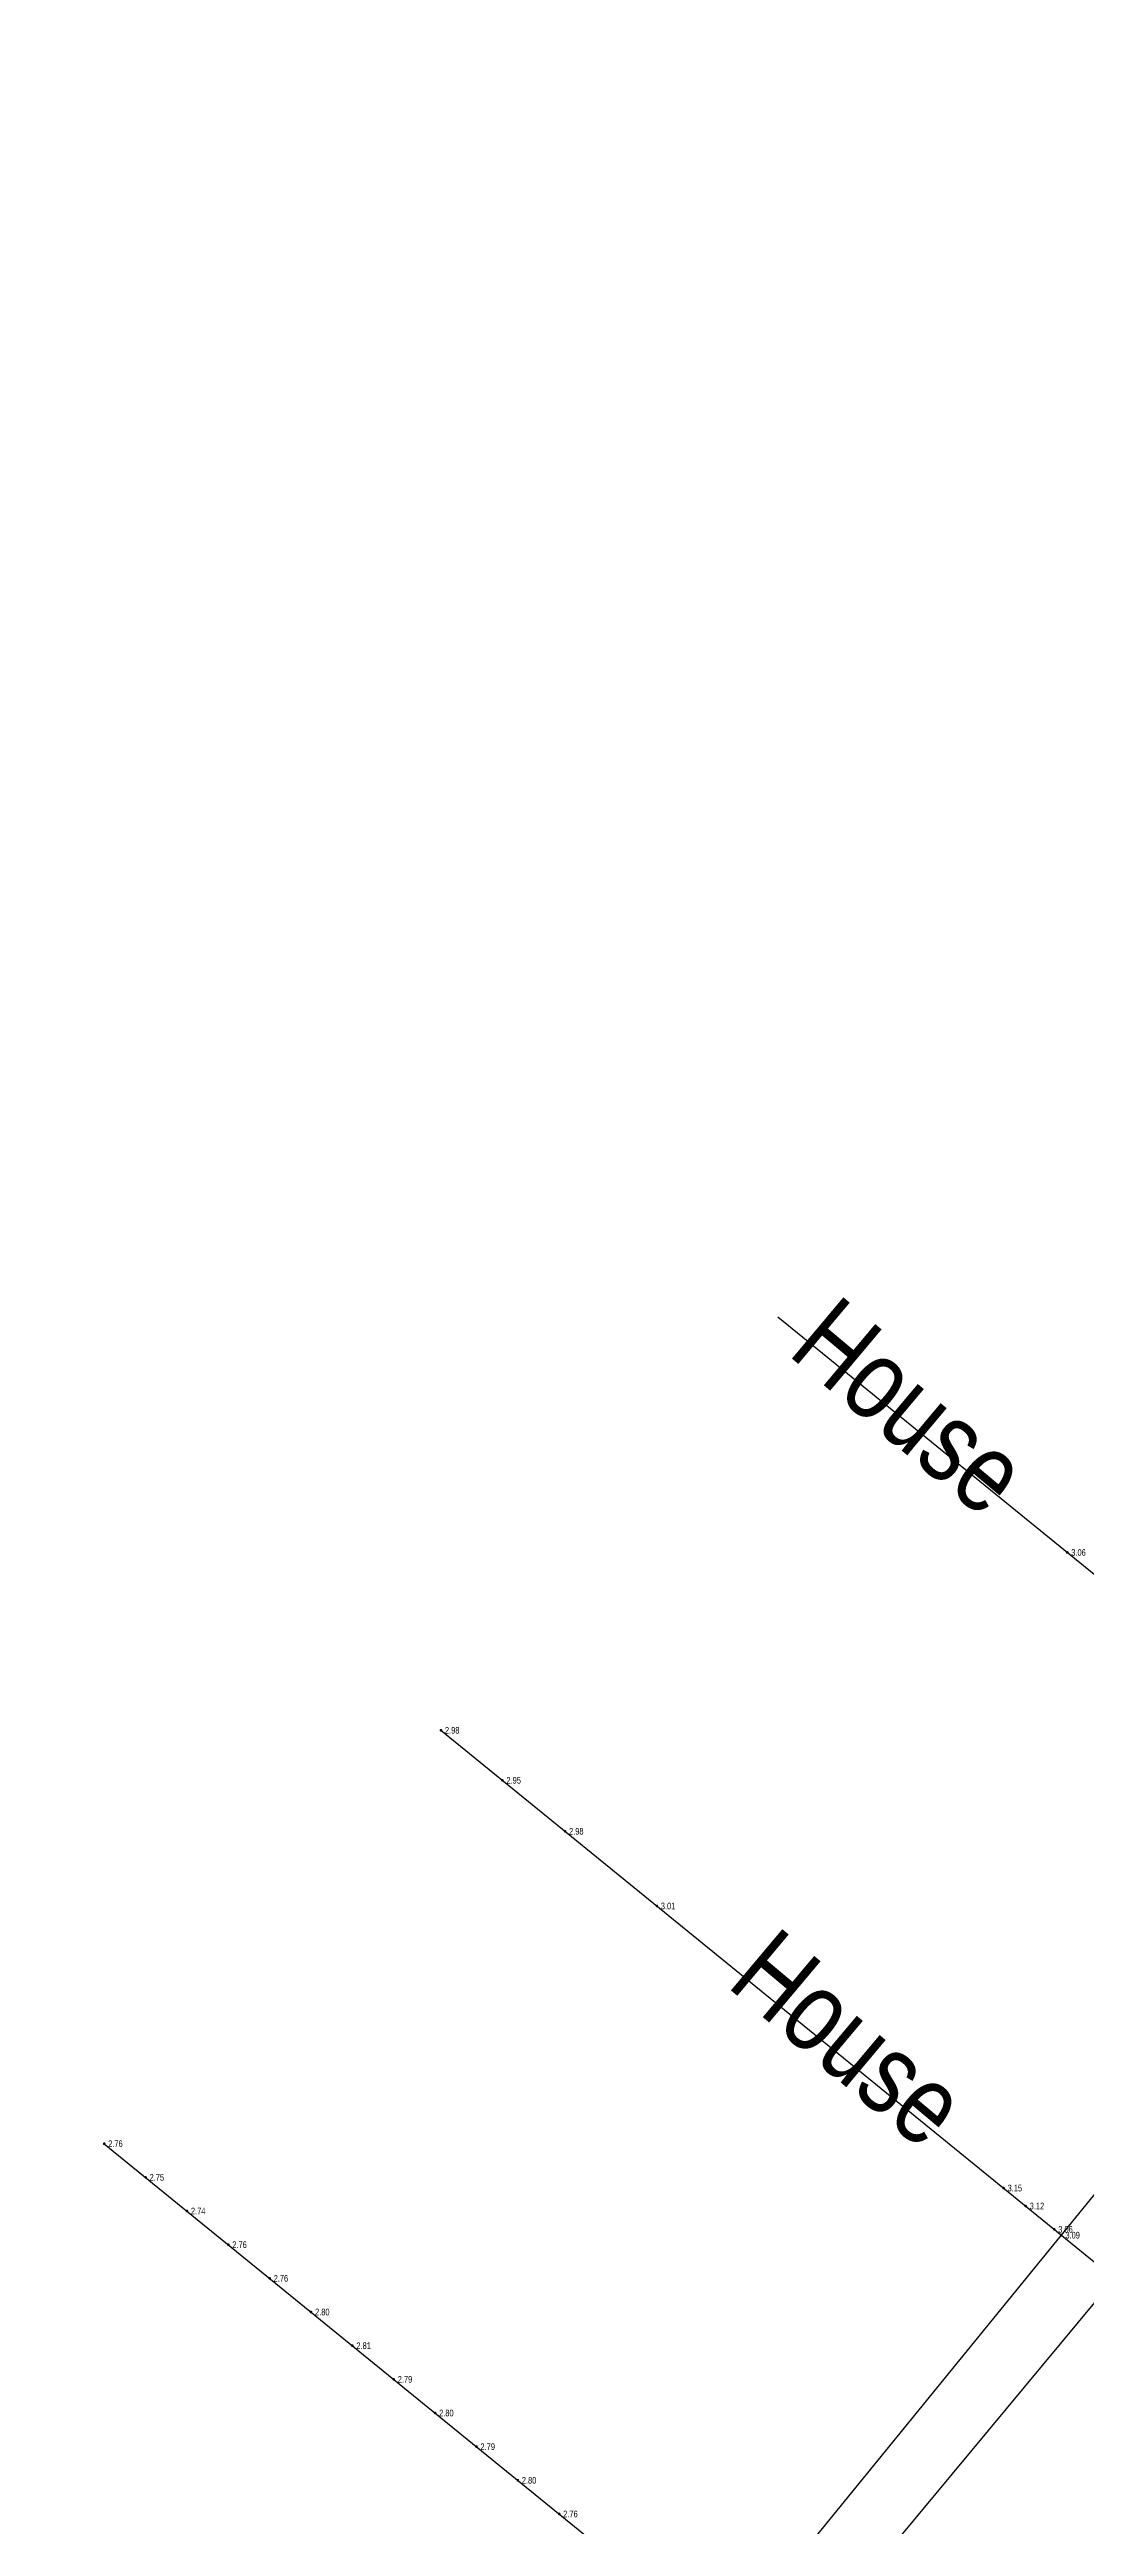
# Model space of a CAD drawing. Header units: metres. Extents: x 570700 to 571606, y 785277 to 786024.
# Drawn here: x 570811.7 to 570850.6, y 785463.8 to 785556.8 of the extents above; entities that cross this region are included whole.
import ezdxf
from ezdxf.enums import TextEntityAlignment as Align

# ---------------------------------------------------------------- set-up
doc = ezdxf.new("R2010")
doc.units = ezdxf.units.M
doc.layers.get('0').update_dxf_attribs({"linetype": 'CONTINUOUS'})
for name, color, linetype in [('DLSS', 4, 'CONTINUOUS'), ('dmx', 7, 'CONTINUOUS'), ('GCD-散点', 1, 'CONTINUOUS'), ('JMD', 6, 'CONTINUOUS'), ('道路中线_D2', 7, 'CONTINUOUS')]:
    doc.layers.add(name, color=color, linetype=linetype)
doc.styles.add('EICAD', font='arial.ttf', dxfattribs={"width": 0.8, "height": 2})

# ---------------------------------------------------------------- blocks, each defined once
blk = doc.blocks.new('GC200')
at = {"linetype": 'Continuous', "const_width": 0.2, "flags": 128}
blk.add_lwpolyline([(-0.1, 0, 1), (0.1, 0, 1)], format="xyb", close=True, dxfattribs=at)

msp = doc.modelspace()

# ---------------------------------------------------------------- linework, layer by layer
at = {"layer": 'DLSS', "linetype": 'Continuous', "elevation": 2.693, "flags": 128}
msp.add_lwpolyline([(570724.531, 785317.86), (570737.382, 785334.051), (570750.278, 785349.349), (570762.947, 785364.822), (570775.583, 785380.343), (570788.221, 785395.855), (570800.987, 785411.231), (570813.553, 785426.815), (570826.201, 785442.285), (570838.888, 785457.757), (570851.653, 785473.134), (570864.391, 785488.576), (570877.15, 785503.975), (570889.765, 785519.49), (570902.46, 785534.915), (570915.083, 785550.46), (570926.944, 785564.835)], dxfattribs=at)
at = {"layer": 'dmx'}
for p, q in [((570839.021, 785509.217), (570893.305, 785465.022)), ((570826.393, 785493.707), (570880.678, 785449.512)), ((570813.766, 785478.197), (570868.051, 785434.002))]:
    msp.add_line(p, q, dxfattribs=at)
at = {"layer": '道路中线_D2', "color": 4}
for p in [(570723.387, 785319.668), (570799.15, 785412.727)]:
    msp.add_line(p, (570958.491, 785608.445), dxfattribs=at)

# ---------------------------------------------------------------- block references
at = {"layer": 'GCD-散点'}
ref = msp.add_blockref('GC200', (570849.878, 785500.378, 3.06), dxfattribs=dict(at, xscale=0.25, yscale=0.25, zscale=0.25))
ref.add_attrib('height', '3.06', dxfattribs={"height": 0.25, "style": 'EICAD', "width": 0.8}).set_placement((570850.028, 785500.378, 3.06), align=Align.MIDDLE_LEFT)
ref = msp.add_blockref('GC200', (570826.393, 785493.707, 2.98), dxfattribs=dict(at, xscale=0.25, yscale=0.25, zscale=0.25))
ref.add_attrib('height', '2.98', dxfattribs={"height": 0.25, "style": 'EICAD', "width": 0.8}).set_placement((570826.543, 785493.707), align=Align.MIDDLE_LEFT)
ref = msp.add_blockref('GC200', (570828.698, 785491.831, 2.95), dxfattribs=dict(at, xscale=0.25, yscale=0.25, zscale=0.25))
ref.add_attrib('height', '2.95', dxfattribs={"height": 0.25, "style": 'EICAD', "width": 0.8}).set_placement((570828.848, 785491.831, 2.95), align=Align.MIDDLE_LEFT)
ref = msp.add_blockref('GC200', (570831.046, 785489.919, 2.98), dxfattribs=dict(at, xscale=0.25, yscale=0.25, zscale=0.25))
ref.add_attrib('height', '2.98', dxfattribs={"height": 0.25, "style": 'EICAD', "width": 0.8}).set_placement((570831.196, 785489.919, 2.98), align=Align.MIDDLE_LEFT)
ref = msp.add_blockref('GC200', (570834.488, 785487.117, 3.01), dxfattribs=dict(at, xscale=0.25, yscale=0.25, zscale=0.25))
ref.add_attrib('height', '3.01', dxfattribs={"height": 0.25, "style": 'EICAD', "width": 0.8}).set_placement((570834.638, 785487.117, 3.01), align=Align.MIDDLE_LEFT)
ref = msp.add_blockref('GC200', (570813.766, 785478.197, 2.76), dxfattribs=dict(at, xscale=0.25, yscale=0.25, zscale=0.25))
ref.add_attrib('height', '2.76', dxfattribs={"height": 0.25, "style": 'EICAD', "width": 0.8}).set_placement((570813.916, 785478.197), align=Align.MIDDLE_LEFT)
ref = msp.add_blockref('GC200', (570815.317, 785476.935, 2.746), dxfattribs=dict(at, xscale=0.25, yscale=0.25, zscale=0.25))
ref.add_attrib('height', '2.75', dxfattribs={"height": 0.25, "style": 'EICAD', "width": 0.8}).set_placement((570815.467, 785476.935, 2.746), align=Align.MIDDLE_LEFT)
ref = msp.add_blockref('GC200', (570847.49, 785476.532, 3.15), dxfattribs=dict(at, xscale=0.25, yscale=0.25, zscale=0.25))
ref.add_attrib('height', '3.15', dxfattribs={"height": 0.25, "style": 'EICAD', "width": 0.8}).set_placement((570847.64, 785476.532, 3.15), align=Align.MIDDLE_LEFT)
ref = msp.add_blockref('GC200', (570816.868, 785475.672, 2.741), dxfattribs=dict(at, xscale=0.25, yscale=0.25, zscale=0.25))
ref.add_attrib('height', '2.74', dxfattribs={"height": 0.25, "style": 'EICAD', "width": 0.8}).set_placement((570817.018, 785475.672, 2.741), align=Align.MIDDLE_LEFT)
ref = msp.add_blockref('GC200', (570848.319, 785475.857, 3.116), dxfattribs=dict(at, xscale=0.25, yscale=0.25, zscale=0.25))
ref.add_attrib('height', '3.12', dxfattribs={"height": 0.25, "style": 'EICAD', "width": 0.8}).set_placement((570848.469, 785475.857, 3.116), align=Align.MIDDLE_LEFT)
ref = msp.add_blockref('GC200', (570849.39, 785474.985, 3.063), dxfattribs=dict(at, xscale=0.25, yscale=0.25, zscale=0.25))
ref.add_attrib('height', '3.06', dxfattribs={"height": 0.25, "style": 'EICAD', "width": 0.8}).set_placement((570849.54, 785474.985, 3.063), align=Align.MIDDLE_LEFT)
ref = msp.add_blockref('GC200', (570849.658, 785474.766, 3.09), dxfattribs=dict(at, xscale=0.25, yscale=0.25, zscale=0.25))
ref.add_attrib('height', '3.09', dxfattribs={"height": 0.25, "style": 'EICAD', "width": 0.8}).set_placement((570849.808, 785474.766), align=Align.MIDDLE_LEFT)
ref = msp.add_blockref('GC200', (570818.419, 785474.409, 2.76), dxfattribs=dict(at, xscale=0.25, yscale=0.25, zscale=0.25))
ref.add_attrib('height', '2.76', dxfattribs={"height": 0.25, "style": 'EICAD', "width": 0.8}).set_placement((570818.569, 785474.409, 2.76), align=Align.MIDDLE_LEFT)
ref = msp.add_blockref('GC200', (570819.97, 785473.146, 2.762), dxfattribs=dict(at, xscale=0.25, yscale=0.25, zscale=0.25))
ref.add_attrib('height', '2.76', dxfattribs={"height": 0.25, "style": 'EICAD', "width": 0.8}).set_placement((570820.12, 785473.146, 2.762), align=Align.MIDDLE_LEFT)
ref = msp.add_blockref('GC200', (570821.521, 785471.884, 2.795), dxfattribs=dict(at, xscale=0.25, yscale=0.25, zscale=0.25))
ref.add_attrib('height', '2.80', dxfattribs={"height": 0.25, "style": 'EICAD', "width": 0.8}).set_placement((570821.671, 785471.884, 2.795), align=Align.MIDDLE_LEFT)
ref = msp.add_blockref('GC200', (570823.072, 785470.621, 2.806), dxfattribs=dict(at, xscale=0.25, yscale=0.25, zscale=0.25))
ref.add_attrib('height', '2.81', dxfattribs={"height": 0.25, "style": 'EICAD', "width": 0.8}).set_placement((570823.222, 785470.621, 2.806), align=Align.MIDDLE_LEFT)
ref = msp.add_blockref('GC200', (570824.623, 785469.358, 2.79), dxfattribs=dict(at, xscale=0.25, yscale=0.25, zscale=0.25))
ref.add_attrib('height', '2.79', dxfattribs={"height": 0.25, "style": 'EICAD', "width": 0.8}).set_placement((570824.773, 785469.358, 2.79), align=Align.MIDDLE_LEFT)
ref = msp.add_blockref('GC200', (570826.174, 785468.096, 2.8), dxfattribs=dict(at, xscale=0.25, yscale=0.25, zscale=0.25))
ref.add_attrib('height', '2.80', dxfattribs={"height": 0.25, "style": 'EICAD', "width": 0.8}).set_placement((570826.324, 785468.096, 2.8), align=Align.MIDDLE_LEFT)
ref = msp.add_blockref('GC200', (570827.725, 785466.833, 2.794), dxfattribs=dict(at, xscale=0.25, yscale=0.25, zscale=0.25))
ref.add_attrib('height', '2.79', dxfattribs={"height": 0.25, "style": 'EICAD', "width": 0.8}).set_placement((570827.875, 785466.833, 2.794), align=Align.MIDDLE_LEFT)
ref = msp.add_blockref('GC200', (570829.276, 785465.57, 2.798), dxfattribs=dict(at, xscale=0.25, yscale=0.25, zscale=0.25))
ref.add_attrib('height', '2.80', dxfattribs={"height": 0.25, "style": 'EICAD', "width": 0.8}).set_placement((570829.426, 785465.57, 2.798), align=Align.MIDDLE_LEFT)
ref = msp.add_blockref('GC200', (570830.827, 785464.307, 2.758), dxfattribs=dict(at, xscale=0.25, yscale=0.25, zscale=0.25))
ref.add_attrib('height', '2.76', dxfattribs={"height": 0.25, "style": 'EICAD', "width": 0.8}).set_placement((570830.977, 785464.307, 2.758), align=Align.MIDDLE_LEFT)

# ---------------------------------------------------------------- texts
at = {"layer": 'JMD', "style": 'EICAD', "width": 0.8}
for p in [(570839.343, 785507.829), (570837.055, 785484.125)]:
    msp.add_text('House', height=3, rotation=320, dxfattribs=at).set_placement(p)

doc.saveas('drawing.dxf')
